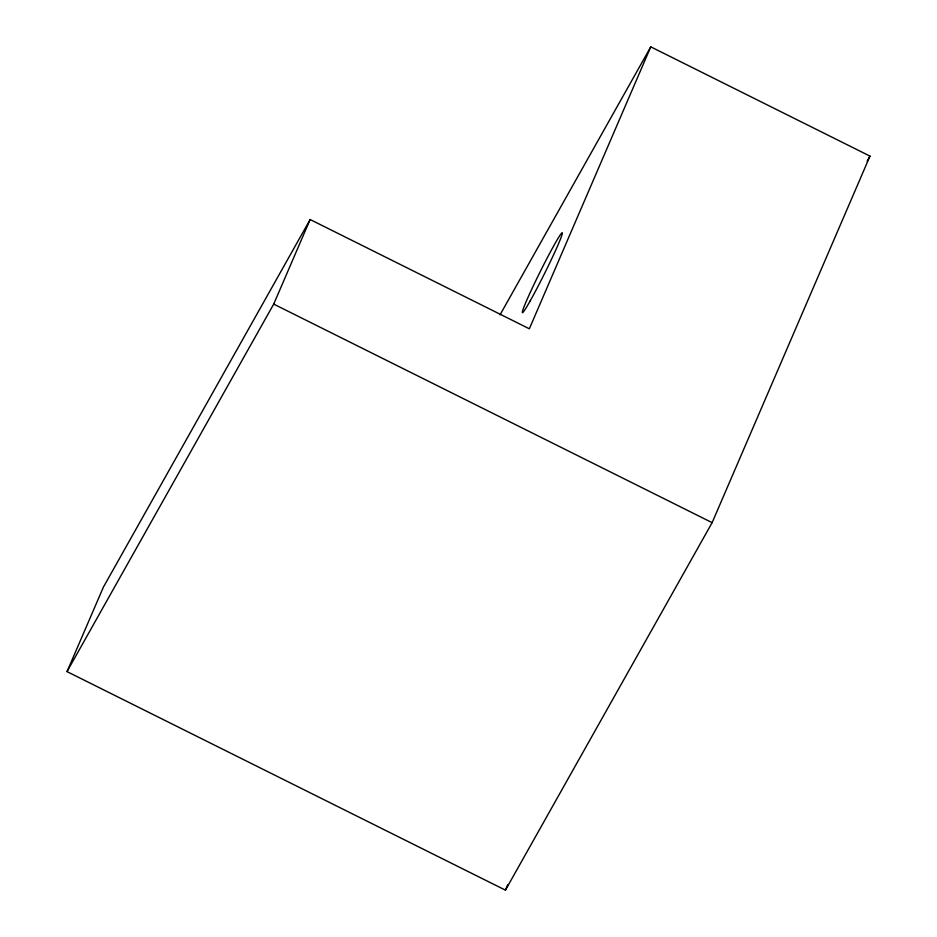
<?xml version="1.0" encoding="UTF-8"?>
<svg xmlns="http://www.w3.org/2000/svg" width="937" height="937" viewBox="0 0 937 937"><rect width="100%" height="100%" fill="white"/><g stroke="black" fill="none" stroke-linecap="round" stroke-linejoin="round"><path stroke-width="1.41" d="M67.019 671.606L103.445 587.03L310.135 219.527L529.346 328.793L650.77 46.85L869.981 156.116L712.132 522.647L505.441 890.15L67.019 671.606L273.709 304.103L310.135 219.527M505.441 890.15L507.749 884.774M500.053 314.82L650.77 46.85M867.112 161.223L869.981 156.116M273.709 304.103L712.132 522.647M530.225 300.824A44.601 2.354 -63.5 0 0 562.2 234.051A44.601 2.354 -63.5 0 0 534.664 283.021A44.601 2.354 -63.5 0 0 530.225 300.824"/></g></svg>
